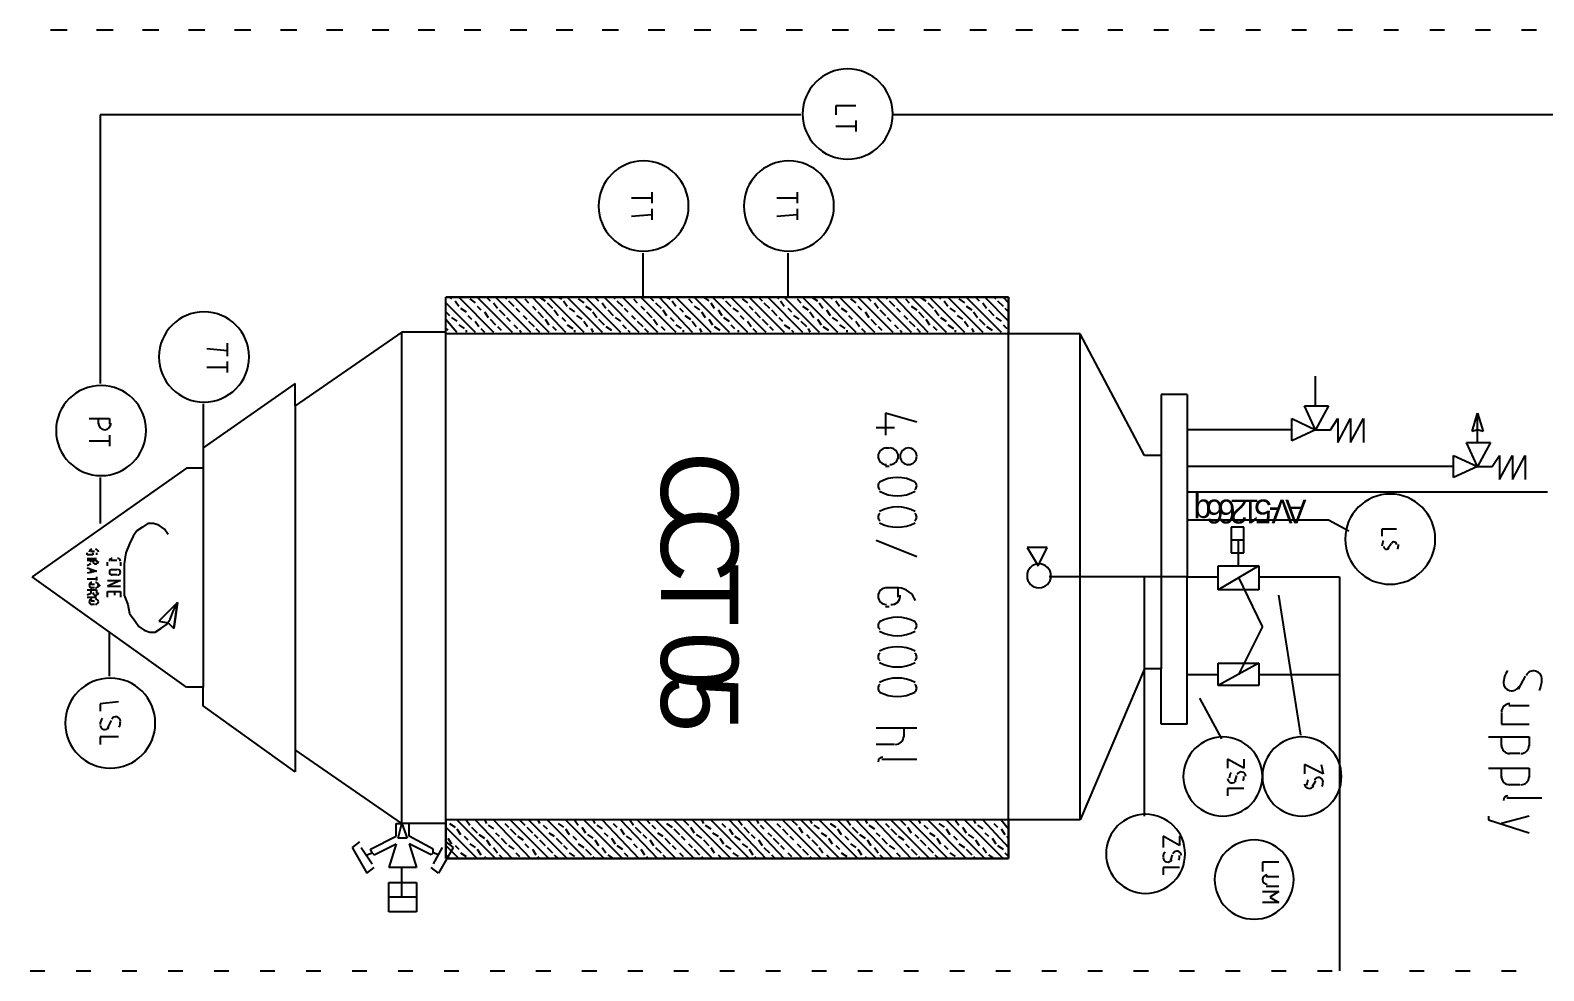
# Model space of a CAD drawing. Header units: millimetres. Extents: x 0 to 33.1, y 1.5 to 45.3.
# Drawn here: x 9.539 to 10.911, y 18.684 to 19.536 of the extents above; entities that cross this region are included whole.
import ezdxf

# ---------------------------------------------------------------- set-up
doc = ezdxf.new("R2010")
doc.units = ezdxf.units.MM
doc.header["$MEASUREMENT"] = 0
doc.layers.get('0').update_dxf_attribs({"linetype": 'CONTINUOUS'})

msp = doc.modelspace()

# ---------------------------------------------------------------- linework, layer by layer
at = {"color": 140, "linetype": 'Continuous'}
for p, q in [((9.57275, 19.5361), (9.55778, 19.5361)), ((9.61442, 19.5361), (9.59944, 19.5361)), ((9.65608, 19.5361), (9.64111, 19.5361)), ((9.69775, 19.5361), (9.68278, 19.5361)), ((9.73942, 19.5361), (9.72444, 19.5361)), ((9.78108, 19.5361), (9.76611, 19.5361)), ((9.82275, 19.5361), (9.80778, 19.5361)), ((9.86442, 19.5361), (9.84944, 19.5361)), ((9.90608, 19.5361), (9.89111, 19.5361)), ((9.94775, 19.5361), (9.93278, 19.5361)), ((9.98942, 19.5361), (9.97444, 19.5361)), ((10.0311, 19.5361), (10.0161, 19.5361)), ((10.0727, 19.5361), (10.0578, 19.5361)), ((10.1144, 19.5361), (10.0994, 19.5361)), ((10.1561, 19.5361), (10.1411, 19.5361)), ((10.1977, 19.5361), (10.1828, 19.5361)), ((10.2394, 19.5361), (10.2244, 19.5361)), ((10.2811, 19.5361), (10.2661, 19.5361)), ((10.3227, 19.5361), (10.3078, 19.5361)), ((10.3644, 19.5361), (10.3494, 19.5361)), ((10.4061, 19.5361), (10.3911, 19.5361)), ((10.4477, 19.5361), (10.4328, 19.5361)), ((10.4894, 19.5361), (10.4744, 19.5361)), ((10.5295, 19.5361), (10.5161, 19.5361)), ((10.5711, 19.5361), (10.5578, 19.5361)), ((10.6128, 19.5361), (10.5994, 19.5361)), ((10.6545, 19.5361), (10.6411, 19.5361)), ((10.6961, 19.5361), (10.6828, 19.5361)), ((10.7378, 19.5361), (10.7244, 19.5361)), ((10.7795, 19.5361), (10.7661, 19.5361)), ((10.8211, 19.5361), (10.8078, 19.5361)), ((10.8628, 19.5361), (10.8494, 19.5361)), ((10.9045, 19.5361), (10.8911, 19.5361)), ((10.2878, 19.4678), (10.2694, 19.4678)), ((10.2694, 19.4678), (10.2694, 19.4594)), ((10.2378, 19.4594), (9.60275, 19.4594)), ((9.60275, 19.4594), (9.60275, 19.2161)), ((10.2878, 19.4544), (10.2878, 19.4444)), ((10.9561, 19.4594), (10.3211, 19.4594)), ((10.2694, 19.4494), (10.2878, 19.4494)), ((10.0844, 19.3844), (10.1028, 19.3844)), ((10.1028, 19.3894), (10.1028, 19.3794)), ((10.2161, 19.3844), (10.2344, 19.3844)), ((10.2344, 19.3894), (10.2344, 19.3794)), ((10.0844, 19.3678), (10.1028, 19.3694)), ((10.1028, 19.3744), (10.1028, 19.3644)), ((10.2161, 19.3678), (10.2344, 19.3694)), ((10.2344, 19.3744), (10.2344, 19.3644)), ((10.0945, 19.3344), (10.0945, 19.2944)), ((10.2261, 19.3344), (10.2261, 19.2944)), ((9.91613, 18.7861), (9.91613, 19.2944)), ((10.4261, 19.2944), (9.91613, 19.2944)), ((9.91613, 19.2611), (9.91613, 19.2944)), ((9.91613, 19.2944), (10.4261, 19.2944)), ((9.91613, 19.2894), (9.94276, 19.2628)), ((9.91943, 19.2944), (9.92111, 19.2928)), ((9.92443, 19.2911), (9.92779, 19.2861)), ((9.92779, 19.2944), (9.95942, 19.2628)), ((9.93778, 19.2928), (9.94276, 19.2894)), ((9.94444, 19.2944), (9.97613, 19.2628)), ((9.94444, 19.2861), (9.94775, 19.2828)), ((9.95281, 19.2944), (9.95611, 19.2911)), ((9.95942, 19.2894), (9.96278, 19.2844)), ((9.9611, 19.2944), (9.99278, 19.2628)), ((9.96946, 19.2944), (9.97114, 19.2928)), ((9.97276, 19.2911), (9.97775, 19.2861)), ((9.97775, 19.2944), (10.0094, 19.2628)), ((9.98779, 19.2928), (9.9911, 19.2894)), ((9.99447, 19.2944), (10.0245, 19.2628)), ((9.99447, 19.2861), (9.99778, 19.2828)), ((10.0011, 19.2944), (10.0061, 19.2911)), ((10.0078, 19.2894), (10.0128, 19.2844)), ((10.0094, 19.2944), (10.0411, 19.2628)), ((10.0178, 19.2944), (10.0211, 19.2928)), ((10.0228, 19.2911), (10.0261, 19.2861)), ((10.0261, 19.2944), (10.0578, 19.2628)), ((10.0361, 19.2928), (10.0411, 19.2894)), ((10.0428, 19.2944), (10.0744, 19.2628)), ((10.0428, 19.2861), (10.0478, 19.2828)), ((10.0511, 19.2944), (10.0545, 19.2911)), ((10.0578, 19.2894), (10.0611, 19.2844)), ((10.0595, 19.2944), (10.0911, 19.2628)), ((10.0678, 19.2944), (10.0694, 19.2928)), ((10.0711, 19.2911), (10.0761, 19.2861)), ((10.0761, 19.2944), (10.1078, 19.2628)), ((10.0861, 19.2928), (10.0895, 19.2894)), ((10.0928, 19.2944), (10.1245, 19.2628)), ((10.0928, 19.2861), (10.0961, 19.2828)), ((10.1011, 19.2944), (10.1044, 19.2911)), ((10.1061, 19.2894), (10.1111, 19.2844)), ((10.1094, 19.2944), (10.1394, 19.2628)), ((10.1161, 19.2944), (10.1195, 19.2928)), ((10.1211, 19.2911), (10.1245, 19.2861)), ((10.1245, 19.2944), (10.1561, 19.2628)), ((10.1361, 19.2928), (10.1394, 19.2894)), ((10.1411, 19.2944), (10.1728, 19.2628)), ((10.1411, 19.2861), (10.1461, 19.2828)), ((10.1495, 19.2944), (10.1545, 19.2911)), ((10.1561, 19.2894), (10.1594, 19.2844)), ((10.1578, 19.2944), (10.1895, 19.2628)), ((10.1661, 19.2944), (10.1678, 19.2928)), ((10.1694, 19.2911), (10.1744, 19.2861)), ((10.1744, 19.2944), (10.2061, 19.2628)), ((10.1845, 19.2928), (10.1895, 19.2894)), ((10.1911, 19.2944), (10.2228, 19.2628)), ((10.1911, 19.2861), (10.1944, 19.2828)), ((10.1994, 19.2944), (10.2028, 19.2911)), ((10.2044, 19.2894), (10.2094, 19.2844)), ((10.2078, 19.2944), (10.2394, 19.2628)), ((10.2161, 19.2944), (10.2178, 19.2928)), ((10.2195, 19.2911), (10.2228, 19.2861)), ((10.2228, 19.2944), (10.2544, 19.2628)), ((10.2344, 19.2928), (10.2378, 19.2894)), ((10.2394, 19.2944), (10.2711, 19.2628)), ((10.2394, 19.2861), (10.2445, 19.2828)), ((10.2478, 19.2944), (10.2528, 19.2911)), ((10.2544, 19.2894), (10.2578, 19.2844)), ((10.2561, 19.2944), (10.2878, 19.2628)), ((10.2644, 19.2944), (10.2661, 19.2928)), ((10.2694, 19.2911), (10.2728, 19.2861)), ((10.2728, 19.2944), (10.3045, 19.2628)), ((10.2828, 19.2928), (10.2878, 19.2894)), ((10.2894, 19.2944), (10.3211, 19.2628)), ((10.2894, 19.2861), (10.2928, 19.2828)), ((10.2978, 19.2944), (10.3011, 19.2911)), ((10.3045, 19.2894), (10.3078, 19.2844)), ((10.3061, 19.2944), (10.3378, 19.2628)), ((10.3145, 19.2944), (10.3161, 19.2928)), ((10.3178, 19.2911), (10.3227, 19.2861)), ((10.3227, 19.2944), (10.3528, 19.2628)), ((10.3328, 19.2928), (10.3361, 19.2894)), ((10.3378, 19.2944), (10.3695, 19.2628)), ((10.3378, 19.2861), (10.3428, 19.2828)), ((10.3461, 19.2944), (10.3511, 19.2911)), ((10.3528, 19.2894), (10.3578, 19.2844)), ((10.3544, 19.2944), (10.3861, 19.2628)), ((10.3628, 19.2944), (10.3644, 19.2928)), ((10.3678, 19.2911), (10.3711, 19.2861)), ((10.3711, 19.2944), (10.4028, 19.2628)), ((10.3811, 19.2928), (10.3861, 19.2894)), ((10.3878, 19.2944), (10.4194, 19.2628)), ((10.3878, 19.2861), (10.3928, 19.2828)), ((10.3961, 19.2944), (10.3995, 19.2911)), ((10.4028, 19.2894), (10.4061, 19.2844)), ((10.4045, 19.2944), (10.4261, 19.2728)), ((10.4128, 19.2944), (10.4144, 19.2928)), ((10.4161, 19.2911), (10.4211, 19.2861)), ((10.4211, 19.2944), (10.4261, 19.2894)), ((10.4261, 19.2611), (10.4261, 19.2944)), ((10.4261, 19.2944), (10.4261, 19.2611)), ((9.91613, 19.2811), (9.91943, 19.2778)), ((9.91613, 19.2744), (9.92611, 19.2628)), ((9.92111, 19.2761), (9.92611, 19.2728)), ((9.92947, 19.2844), (9.93446, 19.2811)), ((9.93608, 19.2778), (9.93946, 19.2744)), ((9.94276, 19.2728), (9.94612, 19.2678)), ((9.95111, 19.2811), (9.95443, 19.2761)), ((9.95611, 19.2744), (9.9611, 19.2694)), ((9.96446, 19.2828), (9.96946, 19.2778)), ((9.97114, 19.2761), (9.97444, 19.2728)), ((9.97944, 19.2844), (9.98281, 19.2811)), ((9.98611, 19.2778), (9.98942, 19.2744)), ((9.9911, 19.2728), (9.9961, 19.2678)), ((9.99946, 19.2811), (10.0044, 19.2761)), ((10.0061, 19.2744), (10.0094, 19.2694)), ((10.0144, 19.2828), (10.0178, 19.2778)), ((10.0211, 19.2761), (10.0245, 19.2728)), ((10.0278, 19.2844), (10.0328, 19.2811)), ((10.0344, 19.2778), (10.0394, 19.2744)), ((10.0411, 19.2728), (10.0444, 19.2678)), ((10.0494, 19.2811), (10.0528, 19.2761)), ((10.0545, 19.2744), (10.0595, 19.2694)), ((10.0628, 19.2828), (10.0678, 19.2778)), ((10.0694, 19.2761), (10.0744, 19.2728)), ((10.0778, 19.2844), (10.0811, 19.2811)), ((10.0844, 19.2778), (10.0878, 19.2744)), ((10.0895, 19.2728), (10.0945, 19.2678)), ((10.0978, 19.2811), (10.1028, 19.2761)), ((10.1044, 19.2744), (10.1078, 19.2694)), ((10.1128, 19.2828), (10.1161, 19.2778)), ((10.1195, 19.2761), (10.1228, 19.2728)), ((10.1278, 19.2844), (10.1311, 19.2811)), ((10.1328, 19.2778), (10.1378, 19.2744)), ((10.1394, 19.2728), (10.1428, 19.2678)), ((10.1478, 19.2811), (10.1511, 19.2761)), ((10.1545, 19.2744), (10.1578, 19.2694)), ((10.1628, 19.2828), (10.1661, 19.2778)), ((10.1678, 19.2761), (10.1728, 19.2728)), ((10.1761, 19.2844), (10.1811, 19.2811)), ((10.1828, 19.2778), (10.1861, 19.2744)), ((10.1895, 19.2728), (10.1928, 19.2678)), ((10.1961, 19.2811), (10.2011, 19.2761)), ((10.2028, 19.2744), (10.2078, 19.2694)), ((10.2111, 19.2828), (10.2161, 19.2778)), ((10.2178, 19.2761), (10.2211, 19.2728)), ((10.2261, 19.2844), (10.2294, 19.2811)), ((10.2311, 19.2778), (10.2361, 19.2744)), ((10.2378, 19.2728), (10.2428, 19.2678)), ((10.2461, 19.2811), (10.2495, 19.2761)), ((10.2528, 19.2744), (10.2561, 19.2694)), ((10.2611, 19.2828), (10.2644, 19.2778)), ((10.2661, 19.2761), (10.2711, 19.2728)), ((10.2745, 19.2844), (10.2795, 19.2811)), ((10.2811, 19.2778), (10.2844, 19.2744)), ((10.2878, 19.2728), (10.2911, 19.2678)), ((10.2961, 19.2811), (10.2994, 19.2761)), ((10.3011, 19.2744), (10.3061, 19.2694)), ((10.3095, 19.2828), (10.3145, 19.2778)), ((10.3161, 19.2761), (10.3194, 19.2728)), ((10.3244, 19.2844), (10.3278, 19.2811)), ((10.3311, 19.2778), (10.3344, 19.2744)), ((10.3361, 19.2728), (10.3411, 19.2678)), ((10.3445, 19.2811), (10.3494, 19.2761)), ((10.3511, 19.2744), (10.3544, 19.2694)), ((10.3594, 19.2828), (10.3628, 19.2778)), ((10.3644, 19.2761), (10.3695, 19.2728)), ((10.3728, 19.2844), (10.3778, 19.2811)), ((10.3794, 19.2778), (10.3844, 19.2744)), ((10.3861, 19.2728), (10.3894, 19.2678)), ((10.3944, 19.2811), (10.3978, 19.2761)), ((10.3995, 19.2744), (10.4045, 19.2694)), ((10.4078, 19.2828), (10.4128, 19.2778)), ((10.4144, 19.2761), (10.4194, 19.2728)), ((10.4228, 19.2844), (10.4261, 19.2811)), ((9.87608, 19.2628), (9.77946, 19.1961)), ((9.87608, 19.2628), (9.77946, 19.1961)), ((9.87608, 18.8178), (9.87608, 19.2628)), ((9.91613, 19.2628), (9.87608, 19.2628)), ((9.91613, 19.2628), (9.87608, 19.2628)), ((9.91613, 19.2661), (9.91775, 19.2644)), ((10.4261, 19.2611), (9.91613, 19.2611)), ((9.92779, 19.2694), (9.93278, 19.2661)), ((9.93446, 19.2644), (9.93446, 19.2628)), ((9.94775, 19.2661), (9.95111, 19.2628)), ((9.96278, 19.2678), (9.9661, 19.2644)), ((9.97775, 19.2694), (9.98112, 19.2661)), ((9.98281, 19.2644), (9.98443, 19.2628)), ((9.99778, 19.2661), (10.0011, 19.2628)), ((10.0128, 19.2678), (10.0161, 19.2644)), ((10.0261, 19.2694), (10.0311, 19.2661)), ((10.0328, 19.2644), (10.0328, 19.2628)), ((10.0478, 19.2661), (10.0494, 19.2628)), ((10.0611, 19.2678), (10.0661, 19.2644)), ((10.0761, 19.2694), (10.0794, 19.2661)), ((10.0811, 19.2644), (10.0828, 19.2628)), ((10.0961, 19.2661), (10.0994, 19.2628)), ((10.1111, 19.2678), (10.1144, 19.2644)), ((10.1245, 19.2694), (10.1294, 19.2661)), ((10.1311, 19.2644), (10.1311, 19.2628)), ((10.1461, 19.2661), (10.1478, 19.2628)), ((10.1594, 19.2678), (10.1644, 19.2644)), ((10.1744, 19.2694), (10.1778, 19.2661)), ((10.1811, 19.2644), (10.1811, 19.2628)), ((10.1944, 19.2661), (10.1977, 19.2628)), ((10.2094, 19.2678), (10.2128, 19.2644)), ((10.2228, 19.2694), (10.2278, 19.2661)), ((10.2294, 19.2644), (10.2311, 19.2628)), ((10.2445, 19.2661), (10.2461, 19.2628)), ((10.2578, 19.2678), (10.2628, 19.2644)), ((10.2728, 19.2694), (10.2778, 19.2661)), ((10.2795, 19.2644), (10.2795, 19.2628)), ((10.2928, 19.2661), (10.2961, 19.2628)), ((10.3078, 19.2678), (10.3111, 19.2644)), ((10.3227, 19.2694), (10.3261, 19.2661)), ((10.3278, 19.2644), (10.3294, 19.2628)), ((10.3428, 19.2661), (10.3461, 19.2628)), ((10.3578, 19.2678), (10.3611, 19.2644)), ((10.3711, 19.2694), (10.3761, 19.2661)), ((10.3778, 19.2644), (10.3778, 19.2628)), ((10.3928, 19.2661), (10.3944, 19.2628)), ((10.4061, 19.2678), (10.4111, 19.2644)), ((10.4211, 19.2694), (10.4244, 19.2661)), ((10.4911, 19.2611), (10.4261, 19.2611)), ((10.4261, 18.8211), (10.4261, 19.2611)), ((10.5494, 19.1511), (10.4911, 19.2611)), ((10.4911, 18.8211), (10.4911, 19.2611)), ((9.69943, 19.2478), (9.71778, 19.2461)), ((9.71778, 19.2528), (9.71778, 19.2411)), ((9.69943, 19.2311), (9.71778, 19.2311)), ((9.71778, 19.2361), (9.71778, 19.2261)), ((10.7044, 19.1961), (10.7044, 19.2228)), ((9.77946, 19.2161), (9.69612, 19.1578)), ((9.77946, 19.1961), (9.77946, 19.2161)), ((10.5878, 19.2061), (10.5645, 19.2061)), ((10.5645, 19.2061), (10.5645, 19.1511)), ((10.5878, 19.2061), (10.5878, 19.0411)), ((9.69612, 19.1978), (9.69612, 19.1578)), ((9.77946, 19.1961), (9.77946, 18.8844)), ((10.7044, 19.1744), (10.6944, 19.1961)), ((10.6944, 19.1961), (10.7161, 19.1961)), ((10.7161, 19.1961), (10.7044, 19.1744)), ((9.59278, 19.1844), (9.61111, 19.1844)), ((9.60113, 19.1794), (9.60113, 19.1844)), ((9.61111, 19.1844), (9.61111, 19.1794)), ((10.3227, 19.1761), (10.3061, 19.1761)), ((10.3428, 19.1811), (10.3145, 19.1894)), ((10.3145, 19.1894), (10.3145, 19.1694)), ((10.6828, 19.1644), (10.6828, 19.1844)), ((10.6828, 19.1844), (10.7044, 19.1744)), ((10.7178, 19.1744), (10.7244, 19.1844)), ((10.7244, 19.1844), (10.7244, 19.1628)), ((10.7244, 19.1628), (10.7361, 19.1844)), ((10.7361, 19.1844), (10.7361, 19.1628)), ((10.7361, 19.1628), (10.7478, 19.1844)), ((10.7478, 19.1844), (10.7478, 19.1628)), ((10.8461, 19.1728), (10.8511, 19.1894)), ((10.8511, 19.1894), (10.8561, 19.1728)), ((10.8511, 19.1894), (10.8561, 19.1728)), ((10.8511, 19.1628), (10.8511, 19.1894)), ((9.59278, 19.1644), (9.61111, 19.1644)), ((9.61111, 19.1694), (9.61111, 19.1594)), ((10.6828, 19.1744), (10.5878, 19.1744)), ((10.7044, 19.1744), (10.6828, 19.1644)), ((10.7044, 19.1744), (10.7178, 19.1744)), ((10.8511, 19.1411), (10.8411, 19.1628)), ((10.8411, 19.1628), (10.8628, 19.1628)), ((10.8511, 19.1744), (10.8461, 19.1728)), ((10.8561, 19.1728), (10.8511, 19.1744)), ((10.8561, 19.1728), (10.8511, 19.1744)), ((10.8628, 19.1628), (10.8511, 19.1411)), ((9.69612, 19.1578), (9.69612, 19.1394)), ((10.3145, 19.1578), (10.3178, 19.1578)), ((10.5645, 19.1511), (10.5494, 19.1511)), ((10.5645, 19.1511), (10.5645, 18.9578)), ((10.8294, 19.1311), (10.8294, 19.1511)), ((10.8294, 19.1511), (10.8511, 19.1411)), ((10.8644, 19.1411), (10.8711, 19.1511)), ((10.8711, 19.1511), (10.8711, 19.1294)), ((10.8711, 19.1294), (10.8828, 19.1511)), ((10.8828, 19.1511), (10.8828, 19.1294)), ((10.8828, 19.1294), (10.8944, 19.1511)), ((10.8944, 19.1511), (10.8944, 19.1294)), ((9.6811, 19.1394), (9.54113, 19.0411)), ((9.69612, 19.1394), (9.6811, 19.1394)), ((9.69612, 19.1394), (9.69612, 18.9411)), ((10.3178, 19.1411), (10.3145, 19.1411)), ((10.8294, 19.1411), (10.5878, 19.1411)), ((10.8511, 19.1411), (10.8294, 19.1311)), ((10.8511, 19.1411), (10.8644, 19.1411)), ((9.60275, 19.1311), (9.60275, 19.0894)), ((10.9144, 19.1178), (10.5878, 19.1178)), ((9.63613, 19.0828), (9.63276, 19.0778)), ((9.64111, 19.0861), (9.63613, 19.0828)), ((9.64611, 19.0894), (9.64111, 19.0861)), ((9.6511, 19.0894), (9.64611, 19.0894)), ((9.65608, 19.0878), (9.6511, 19.0894)), ((9.66114, 19.0844), (9.65608, 19.0878)), ((9.66444, 19.0794), (9.66114, 19.0844)), ((10.5878, 19.0928), (10.7161, 19.0928)), ((10.6394, 19.0861), (10.6278, 19.0861)), ((10.6278, 19.0861), (10.6278, 19.0628)), ((10.6394, 19.0628), (10.6394, 19.0861)), ((10.7161, 19.0928), (10.7344, 19.0828)), ((10.7778, 19.0844), (10.7644, 19.0844)), ((10.7644, 19.0844), (10.7644, 19.0778)), ((9.62944, 19.0711), (9.62608, 19.0628)), ((9.63276, 19.0778), (9.62944, 19.0711)), ((10.3061, 19.0744), (10.3428, 19.0594)), ((10.4428, 19.0678), (10.4528, 19.0511)), ((10.4611, 19.0678), (10.4428, 19.0678)), ((10.4528, 19.0511), (10.4611, 19.0678)), ((10.6394, 19.0744), (10.6278, 19.0744)), ((10.6344, 19.0511), (10.6344, 19.0744)), ((10.7728, 19.0711), (10.7694, 19.0661)), ((9.5911, 19.0611), (9.5911, 19.0628)), ((9.59614, 19.0611), (9.5911, 19.0611)), ((9.5911, 19.0578), (9.59944, 19.0578)), ((9.5911, 19.0561), (9.59944, 19.0561)), ((9.59446, 19.0528), (9.5911, 19.0511)), ((9.59446, 19.0644), (9.59776, 19.0644)), ((9.59446, 19.0544), (9.59446, 19.0561)), ((9.59614, 19.0628), (9.59614, 19.0611)), ((9.59944, 19.0628), (9.59944, 19.0611)), ((9.59944, 19.0561), (9.59944, 19.0544)), ((9.60943, 19.0511), (9.60943, 19.0544)), ((9.61279, 19.0561), (9.61778, 19.0561)), ((9.6211, 19.0544), (9.6211, 19.0511)), ((9.62608, 19.0628), (9.62446, 19.0528)), ((9.62446, 19.0528), (9.62446, 19.0444)), ((10.6278, 19.0628), (10.6394, 19.0628)), ((9.6811, 18.9411), (9.54113, 19.0411)), ((9.5911, 19.0494), (9.59944, 19.0461)), ((9.59944, 19.0461), (9.5911, 19.0444)), ((9.5911, 19.0394), (9.59944, 19.0394)), ((9.59446, 19.0444), (9.59446, 19.0478)), ((9.59944, 19.0411), (9.59944, 19.0378)), ((9.61279, 19.0478), (9.61778, 19.0478)), ((9.61778, 19.0428), (9.61279, 19.0428)), ((9.62446, 19.0444), (9.62446, 19.0344)), ((10.5878, 19.0411), (10.4628, 19.0411)), ((10.5494, 18.8244), (10.5494, 19.0411)), ((10.5878, 19.0411), (10.6161, 19.0411)), ((10.5878, 18.9078), (10.5878, 19.0411)), ((10.6161, 19.0294), (10.6161, 19.0511)), ((10.6161, 19.0511), (10.6528, 19.0511)), ((10.6528, 19.0511), (10.6161, 19.0294)), ((10.6561, 18.9961), (10.6344, 19.0411)), ((10.6528, 19.0511), (10.6528, 19.0294)), ((10.6528, 19.0411), (10.7261, 19.0411)), ((10.7261, 19.0411), (10.7261, 18.7944)), ((9.5911, 19.0294), (9.59944, 19.0294)), ((9.59446, 19.0261), (9.5911, 19.0244)), ((9.59446, 19.0344), (9.59776, 19.0344)), ((9.59776, 19.0311), (9.59446, 19.0311)), ((9.59446, 19.0294), (9.59446, 19.0261)), ((9.59944, 19.0294), (9.59944, 19.0261)), ((9.60113, 19.0344), (9.60275, 19.0328)), ((9.60943, 19.0378), (9.6211, 19.0378)), ((9.6211, 19.0378), (9.60943, 19.0328)), ((9.60943, 19.0328), (9.6211, 19.0328)), ((9.60943, 19.0228), (9.60943, 19.0278)), ((9.60943, 19.0278), (9.6211, 19.0278)), ((9.6161, 19.0244), (9.6161, 19.0278)), ((9.6211, 19.0278), (9.6211, 19.0228)), ((9.62446, 19.0344), (9.62446, 19.0244)), ((10.3261, 19.0311), (10.3145, 19.0311)), ((10.3261, 19.0228), (10.3261, 19.0311)), ((10.6528, 19.0294), (10.6161, 19.0294)), ((9.5911, 19.0228), (9.59944, 19.0228)), ((9.59446, 19.0194), (9.59776, 19.0194)), ((9.59776, 19.0161), (9.59446, 19.0161)), ((9.62446, 19.0244), (9.62776, 19.0161)), ((9.62776, 19.0161), (9.62944, 19.0078)), ((9.67279, 19.0178), (9.65608, 19.0011)), ((9.67279, 19.0178), (9.65608, 19.0011)), ((9.67279, 19.0178), (9.66943, 18.9944)), ((9.66943, 18.9944), (9.67279, 19.0178)), ((9.66943, 19.0111), (9.67279, 19.0178)), ((10.3145, 19.0144), (10.3178, 19.0144)), ((10.6911, 18.8978), (10.6711, 19.0244)), ((9.62944, 19.0078), (9.63444, 19.0011)), ((9.63444, 19.0011), (9.63781, 18.9961)), ((9.65608, 19.0011), (9.66444, 18.9994)), ((9.65608, 19.0011), (9.66444, 18.9994)), ((9.65776, 18.9944), (9.66276, 18.9978)), ((9.66276, 18.9978), (9.66613, 19.0028)), ((9.66943, 18.9944), (9.66444, 18.9994)), ((9.66444, 18.9994), (9.66943, 18.9944)), ((9.66613, 19.0028), (9.66943, 19.0111)), ((9.61111, 18.9511), (9.61111, 18.9911)), ((9.63781, 18.9961), (9.64279, 18.9928)), ((9.64279, 18.9928), (9.64779, 18.9911)), ((9.64779, 18.9911), (9.65278, 18.9911)), ((9.65278, 18.9911), (9.65776, 18.9944)), ((10.6561, 18.9961), (10.6344, 18.9528)), ((10.5494, 18.9578), (10.4911, 18.8211)), ((10.5645, 18.9578), (10.5494, 18.9578)), ((10.5645, 18.9078), (10.5645, 18.9578)), ((10.6161, 18.9428), (10.6161, 18.9628)), ((10.6161, 18.9628), (10.6528, 18.9628)), ((10.6528, 18.9628), (10.6161, 18.9428)), ((10.6528, 18.9628), (10.6528, 18.9428)), ((10.5878, 18.9528), (10.6161, 18.9528)), ((10.6528, 18.9428), (10.6161, 18.9428)), ((10.6528, 18.9528), (10.7261, 18.9528)), ((10.7261, 18.9561), (10.7261, 18.6844)), ((10.8944, 18.9511), (10.8878, 18.9394)), ((9.69612, 18.9411), (9.6811, 18.9411)), ((9.69612, 18.9244), (9.69612, 18.9411)), ((10.6195, 18.8944), (10.5994, 18.9311)), ((9.61947, 18.9278), (9.60275, 18.9261)), ((9.60275, 18.9261), (9.60275, 18.9194)), ((9.77946, 18.8644), (9.69612, 18.9244)), ((10.8728, 18.9178), (10.8728, 18.9078)), ((10.8978, 18.9244), (10.8794, 18.9244)), ((9.61279, 18.9111), (9.60943, 18.9044)), ((10.3061, 18.9044), (10.3428, 18.9044)), ((10.3311, 18.9044), (10.3311, 18.8961)), ((10.5878, 18.9078), (10.5645, 18.9078)), ((10.8728, 18.9078), (10.8978, 18.9078)), ((9.61947, 18.8961), (9.60275, 18.8961)), ((9.60275, 18.8961), (9.60275, 18.8894)), ((10.3227, 18.8894), (10.3061, 18.8894)), ((10.8611, 18.8961), (10.8978, 18.8961)), ((10.8728, 18.8878), (10.8728, 18.8961)), ((10.8978, 18.8961), (10.8978, 18.8878)), ((9.77946, 18.8844), (9.77946, 18.8644)), ((9.87608, 18.8178), (9.77946, 18.8844)), ((9.87608, 18.8178), (9.77946, 18.8844)), ((10.3111, 18.8761), (10.3428, 18.8761)), ((10.6394, 18.8678), (10.6245, 18.8761)), ((10.6245, 18.8761), (10.6245, 18.8678)), ((10.6394, 18.8761), (10.6394, 18.8678)), ((10.8894, 18.8811), (10.8794, 18.8811)), ((10.6328, 18.8611), (10.6311, 18.8561)), ((10.7111, 18.8628), (10.6944, 18.8711)), ((10.6944, 18.8711), (10.6944, 18.8628)), ((10.7094, 18.8711), (10.7111, 18.8628)), ((10.8611, 18.8678), (10.8978, 18.8678)), ((10.8728, 18.8594), (10.8728, 18.8678)), ((10.8978, 18.8678), (10.8978, 18.8594)), ((10.6394, 18.8494), (10.6245, 18.8494)), ((10.6245, 18.8494), (10.6245, 18.8428)), ((10.7044, 18.8561), (10.7011, 18.8511)), ((10.8894, 18.8528), (10.8794, 18.8528)), ((10.8778, 18.8411), (10.9094, 18.8411)), ((9.91613, 18.8211), (9.91613, 18.7861)), ((10.4261, 18.8211), (9.91613, 18.8211)), ((9.92611, 18.8211), (9.9611, 18.7861)), ((9.93446, 18.8211), (9.93778, 18.8161)), ((9.94276, 18.8211), (9.97613, 18.7861)), ((9.95111, 18.8211), (9.95281, 18.8178)), ((9.95942, 18.8211), (9.99278, 18.7861)), ((9.97444, 18.8211), (10.0094, 18.7861)), ((9.98281, 18.8211), (9.98779, 18.8161)), ((9.9911, 18.8211), (10.0261, 18.7861)), ((9.99946, 18.8211), (10.0011, 18.8178)), ((10.0078, 18.8211), (10.0428, 18.7861)), ((10.0245, 18.8211), (10.0595, 18.7861)), ((10.0328, 18.8211), (10.0361, 18.8161)), ((10.0411, 18.8211), (10.0761, 18.7861)), ((10.0494, 18.8211), (10.0511, 18.8178)), ((10.0578, 18.8211), (10.0911, 18.7861)), ((10.0744, 18.8211), (10.1078, 18.7861)), ((10.0828, 18.8211), (10.0861, 18.8161)), ((10.0895, 18.8211), (10.1245, 18.7861)), ((10.0978, 18.8211), (10.1011, 18.8178)), ((10.1061, 18.8211), (10.1411, 18.7861)), ((10.1228, 18.8211), (10.1578, 18.7861)), ((10.1311, 18.8211), (10.1361, 18.8161)), ((10.1394, 18.8211), (10.1744, 18.7861)), ((10.1478, 18.8211), (10.1495, 18.8178)), ((10.1561, 18.8211), (10.1911, 18.7861)), ((10.1728, 18.8211), (10.2061, 18.7861)), ((10.1811, 18.8211), (10.1845, 18.8161)), ((10.1895, 18.8211), (10.2228, 18.7861)), ((10.1977, 18.8211), (10.1994, 18.8178)), ((10.2044, 18.8211), (10.2394, 18.7861)), ((10.2211, 18.8211), (10.2561, 18.7861)), ((10.2294, 18.8211), (10.2344, 18.8161)), ((10.2378, 18.8211), (10.2728, 18.7861)), ((10.2461, 18.8211), (10.2478, 18.8178)), ((10.2544, 18.8211), (10.2894, 18.7861)), ((10.2711, 18.8211), (10.3061, 18.7861)), ((10.2795, 18.8211), (10.2828, 18.8161)), ((10.2878, 18.8211), (10.3211, 18.7861)), ((10.2961, 18.8211), (10.2978, 18.8178)), ((10.3045, 18.8211), (10.3378, 18.7861)), ((10.3194, 18.8211), (10.3544, 18.7861)), ((10.3278, 18.8211), (10.3328, 18.8161)), ((10.3361, 18.8211), (10.3711, 18.7861)), ((10.3445, 18.8211), (10.3461, 18.8178)), ((10.3528, 18.8211), (10.3878, 18.7861)), ((10.3695, 18.8211), (10.4045, 18.7861)), ((10.3778, 18.8211), (10.3811, 18.8161)), ((10.3861, 18.8211), (10.4211, 18.7861)), ((10.3944, 18.8211), (10.3961, 18.8178)), ((10.4028, 18.8211), (10.4261, 18.7961)), ((10.4194, 18.8211), (10.4261, 18.8128)), ((10.4911, 18.8211), (10.4261, 18.8211)), ((10.4261, 18.8211), (10.4261, 18.7861)), ((10.4261, 18.7861), (10.4261, 18.8211)), ((10.8611, 18.8244), (10.8611, 18.8211)), ((10.8611, 18.8211), (10.8978, 18.8094)), ((10.8978, 18.8244), (10.8728, 18.8178)), ((9.84776, 18.7944), (9.8711, 18.8061)), ((9.8711, 18.8061), (9.8711, 18.8178)), ((9.8711, 18.8178), (9.87608, 18.8178)), ((9.87278, 18.8044), (9.87608, 18.8178)), ((9.91613, 18.8178), (9.87608, 18.8178)), ((9.91613, 18.8178), (9.87608, 18.8178)), ((9.91613, 18.8178), (9.87608, 18.8178)), ((9.91613, 18.8178), (9.87608, 18.8178)), ((9.87608, 18.8178), (9.88112, 18.8044)), ((9.88276, 18.8178), (9.87608, 18.8178)), ((9.88276, 18.8061), (9.88276, 18.8178)), ((9.90446, 18.7944), (9.88276, 18.8061)), ((9.91613, 18.8144), (9.94444, 18.7861)), ((9.91943, 18.8178), (9.92443, 18.8144)), ((9.92611, 18.8128), (9.92947, 18.8078)), ((9.93278, 18.8061), (9.93608, 18.8028)), ((9.93946, 18.8144), (9.94444, 18.8094)), ((9.94612, 18.8078), (9.95111, 18.8044)), ((9.95443, 18.8161), (9.95942, 18.8128)), ((9.9611, 18.8094), (9.96446, 18.8061)), ((9.96946, 18.8178), (9.97276, 18.8144)), ((9.97444, 18.8128), (9.97944, 18.8078)), ((9.98112, 18.8061), (9.98611, 18.8028)), ((9.98942, 18.8144), (9.99447, 18.8094)), ((9.9961, 18.8078), (9.99946, 18.8044)), ((10.0044, 18.8161), (10.0078, 18.8128)), ((10.0094, 18.8094), (10.0144, 18.8061)), ((10.0178, 18.8178), (10.0228, 18.8144)), ((10.0245, 18.8128), (10.0278, 18.8078)), ((10.0311, 18.8061), (10.0344, 18.8028)), ((10.0394, 18.8144), (10.0428, 18.8094)), ((10.0444, 18.8078), (10.0494, 18.8044)), ((10.0528, 18.8161), (10.0578, 18.8128)), ((10.0595, 18.8094), (10.0628, 18.8061)), ((10.0678, 18.8178), (10.0711, 18.8144)), ((10.0744, 18.8128), (10.0778, 18.8078)), ((10.0794, 18.8061), (10.0844, 18.8028)), ((10.0878, 18.8144), (10.0928, 18.8094)), ((10.0945, 18.8078), (10.0978, 18.8044)), ((10.1028, 18.8161), (10.1061, 18.8128)), ((10.1078, 18.8094), (10.1128, 18.8061)), ((10.1161, 18.8178), (10.1211, 18.8144)), ((10.1228, 18.8128), (10.1278, 18.8078)), ((10.1294, 18.8061), (10.1328, 18.8028)), ((10.1378, 18.8144), (10.1411, 18.8094)), ((10.1428, 18.8078), (10.1478, 18.8044)), ((10.1511, 18.8161), (10.1561, 18.8128)), ((10.1578, 18.8094), (10.1628, 18.8061)), ((10.1661, 18.8178), (10.1694, 18.8144)), ((10.1728, 18.8128), (10.1761, 18.8078)), ((10.1778, 18.8061), (10.1828, 18.8028)), ((10.1861, 18.8144), (10.1911, 18.8094)), ((10.1928, 18.8078), (10.1961, 18.8044)), ((10.2011, 18.8161), (10.2044, 18.8128)), ((10.2078, 18.8094), (10.2111, 18.8061)), ((10.2161, 18.8178), (10.2195, 18.8144)), ((10.2211, 18.8128), (10.2261, 18.8078)), ((10.2278, 18.8061), (10.2311, 18.8028)), ((10.2361, 18.8144), (10.2394, 18.8094)), ((10.2428, 18.8078), (10.2461, 18.8044)), ((10.2495, 18.8161), (10.2544, 18.8128)), ((10.2561, 18.8094), (10.2611, 18.8061)), ((10.2644, 18.8178), (10.2694, 18.8144)), ((10.2711, 18.8128), (10.2745, 18.8078)), ((10.2778, 18.8061), (10.2811, 18.8028)), ((10.2844, 18.8144), (10.2894, 18.8094)), ((10.2911, 18.8078), (10.2961, 18.8044)), ((10.2994, 18.8161), (10.3045, 18.8128)), ((10.3061, 18.8094), (10.3095, 18.8061)), ((10.3145, 18.8178), (10.3178, 18.8144)), ((10.3194, 18.8128), (10.3244, 18.8078)), ((10.3261, 18.8061), (10.3311, 18.8028)), ((10.3344, 18.8144), (10.3378, 18.8094)), ((10.3411, 18.8078), (10.3445, 18.8044)), ((10.3494, 18.8161), (10.3528, 18.8128)), ((10.3544, 18.8094), (10.3594, 18.8061)), ((10.3628, 18.8178), (10.3678, 18.8144)), ((10.3695, 18.8128), (10.3728, 18.8078)), ((10.3761, 18.8061), (10.3794, 18.8028)), ((10.3844, 18.8144), (10.3878, 18.8094)), ((10.3894, 18.8078), (10.3944, 18.8044)), ((10.3978, 18.8161), (10.4028, 18.8128)), ((10.4045, 18.8094), (10.4078, 18.8061)), ((10.4128, 18.8178), (10.4161, 18.8144)), ((10.4194, 18.8128), (10.4228, 18.8078)), ((10.4244, 18.8061), (10.4261, 18.8044)), ((10.5811, 18.7978), (10.5661, 18.8061)), ((10.5661, 18.8061), (10.5661, 18.7961)), ((10.5811, 18.8061), (10.5811, 18.7978)), ((9.83778, 18.8011), (9.83111, 18.7961)), ((9.83111, 18.7961), (9.84446, 18.7728)), ((9.83946, 18.7961), (9.84944, 18.7811)), ((9.83946, 18.7961), (9.84944, 18.7811)), ((9.84944, 18.7911), (9.84776, 18.7944)), ((9.85113, 18.7894), (9.8711, 18.7994)), ((9.8711, 18.7994), (9.86442, 18.7778)), ((9.88112, 18.8044), (9.87278, 18.8044)), ((9.88276, 18.7994), (9.88943, 18.7778)), ((9.90278, 18.7894), (9.88276, 18.7994)), ((9.91276, 18.7961), (9.90446, 18.7811)), ((9.90446, 18.7911), (9.90446, 18.7944)), ((9.92279, 18.7961), (9.90944, 18.7728)), ((9.91613, 18.8011), (9.92279, 18.7961)), ((9.91613, 18.7978), (9.92779, 18.7861)), ((9.91775, 18.8044), (9.92111, 18.7994)), ((9.92443, 18.7978), (9.92779, 18.7944)), ((9.93778, 18.7994), (9.94276, 18.7961)), ((9.94444, 18.7944), (9.94775, 18.7894)), ((9.95281, 18.8028), (9.95611, 18.7978)), ((9.95942, 18.7961), (9.96278, 18.7911)), ((9.9661, 18.8044), (9.97114, 18.7994)), ((9.97276, 18.7978), (9.97775, 18.7944)), ((9.98779, 18.7994), (9.9911, 18.7961)), ((9.99447, 18.7944), (9.99778, 18.7894)), ((10.0011, 18.8028), (10.0061, 18.7978)), ((10.0078, 18.7961), (10.0128, 18.7911)), ((10.0161, 18.8044), (10.0211, 18.7994)), ((10.0228, 18.7978), (10.0261, 18.7944)), ((10.0361, 18.7994), (10.0411, 18.7961)), ((10.0428, 18.7944), (10.0478, 18.7894)), ((10.0511, 18.8028), (10.0545, 18.7978)), ((10.0578, 18.7961), (10.0611, 18.7911)), ((10.0661, 18.8044), (10.0694, 18.7994)), ((10.0711, 18.7978), (10.0761, 18.7944)), ((10.0861, 18.7994), (10.0895, 18.7961)), ((10.0928, 18.7944), (10.0961, 18.7894)), ((10.1011, 18.8028), (10.1044, 18.7978)), ((10.1061, 18.7961), (10.1111, 18.7911)), ((10.1144, 18.8044), (10.1195, 18.7994)), ((10.1211, 18.7978), (10.1245, 18.7944)), ((10.1361, 18.7994), (10.1394, 18.7961)), ((10.1411, 18.7944), (10.1461, 18.7894)), ((10.1495, 18.8028), (10.1545, 18.7978)), ((10.1561, 18.7961), (10.1594, 18.7911)), ((10.1644, 18.8044), (10.1678, 18.7994)), ((10.1694, 18.7978), (10.1744, 18.7944)), ((10.1845, 18.7994), (10.1895, 18.7961)), ((10.1911, 18.7944), (10.1944, 18.7894)), ((10.1994, 18.8028), (10.2028, 18.7978)), ((10.2044, 18.7961), (10.2094, 18.7911)), ((10.2128, 18.8044), (10.2178, 18.7994)), ((10.2195, 18.7978), (10.2228, 18.7944)), ((10.2344, 18.7994), (10.2378, 18.7961)), ((10.2394, 18.7944), (10.2445, 18.7894)), ((10.2478, 18.8028), (10.2528, 18.7978)), ((10.2544, 18.7961), (10.2578, 18.7911)), ((10.2628, 18.8044), (10.2661, 18.7994)), ((10.2694, 18.7978), (10.2728, 18.7944)), ((10.2828, 18.7994), (10.2878, 18.7961)), ((10.2894, 18.7944), (10.2928, 18.7894)), ((10.2978, 18.8028), (10.3011, 18.7978)), ((10.3045, 18.7961), (10.3078, 18.7911)), ((10.3111, 18.8044), (10.3161, 18.7994)), ((10.3178, 18.7978), (10.3227, 18.7944)), ((10.3328, 18.7994), (10.3361, 18.7961)), ((10.3378, 18.7944), (10.3428, 18.7894)), ((10.3461, 18.8028), (10.3511, 18.7978)), ((10.3528, 18.7961), (10.3578, 18.7911)), ((10.3611, 18.8044), (10.3644, 18.7994)), ((10.3678, 18.7978), (10.3711, 18.7944)), ((10.3811, 18.7994), (10.3861, 18.7961)), ((10.3878, 18.7944), (10.3928, 18.7894)), ((10.3961, 18.8028), (10.3995, 18.7978)), ((10.4028, 18.7961), (10.4061, 18.7911)), ((10.4111, 18.8044), (10.4144, 18.7994)), ((10.4161, 18.7978), (10.4211, 18.7944)), ((9.84446, 18.7894), (9.84944, 18.7911)), ((9.84944, 18.7911), (9.84944, 18.7911)), ((9.84944, 18.7911), (9.85113, 18.7894)), ((9.90446, 18.7911), (9.90278, 18.7894)), ((9.90446, 18.7911), (9.90446, 18.7911)), ((9.90944, 18.7894), (9.90446, 18.7911)), ((9.91613, 18.7894), (9.91943, 18.7861)), ((10.4261, 18.7861), (9.91613, 18.7861)), ((9.91613, 18.7861), (10.4261, 18.7861)), ((9.92947, 18.7911), (9.93446, 18.7878)), ((9.95111, 18.7878), (9.95281, 18.7861)), ((9.96446, 18.7894), (9.96778, 18.7861)), ((9.97944, 18.7911), (9.98281, 18.7878)), ((9.99946, 18.7878), (10.0011, 18.7861)), ((10.0144, 18.7894), (10.0178, 18.7861)), ((10.0278, 18.7911), (10.0328, 18.7878)), ((10.0494, 18.7878), (10.0511, 18.7861)), ((10.0628, 18.7894), (10.0678, 18.7861)), ((10.0778, 18.7911), (10.0811, 18.7878)), ((10.0978, 18.7878), (10.0994, 18.7861)), ((10.1128, 18.7894), (10.1161, 18.7861)), ((10.1278, 18.7911), (10.1311, 18.7878)), ((10.1478, 18.7878), (10.1495, 18.7861)), ((10.1628, 18.7894), (10.1661, 18.7861)), ((10.1761, 18.7911), (10.1811, 18.7878)), ((10.1961, 18.7878), (10.1977, 18.7861)), ((10.2111, 18.7894), (10.2145, 18.7861)), ((10.2261, 18.7911), (10.2294, 18.7878)), ((10.2461, 18.7878), (10.2478, 18.7861)), ((10.2611, 18.7894), (10.2644, 18.7861)), ((10.2745, 18.7911), (10.2795, 18.7878)), ((10.2961, 18.7878), (10.2978, 18.7861)), ((10.3095, 18.7894), (10.3128, 18.7861)), ((10.3244, 18.7911), (10.3278, 18.7878)), ((10.3445, 18.7878), (10.3461, 18.7861)), ((10.3594, 18.7894), (10.3628, 18.7861)), ((10.3728, 18.7911), (10.3778, 18.7878)), ((10.3944, 18.7878), (10.3961, 18.7861)), ((10.4078, 18.7894), (10.4128, 18.7861)), ((10.4228, 18.7911), (10.4261, 18.7878)), ((10.5744, 18.7894), (10.5727, 18.7844)), ((10.6711, 18.7828), (10.6561, 18.7828)), ((10.6561, 18.7828), (10.6561, 18.7744)), ((9.84446, 18.7728), (9.85113, 18.7778)), ((9.88943, 18.7778), (9.86442, 18.7778)), ((9.86442, 18.7378), (9.86442, 18.7644)), ((9.86442, 18.7644), (9.88943, 18.7644)), ((9.87608, 18.7511), (9.87608, 18.7778)), ((9.88943, 18.7644), (9.88943, 18.7378)), ((9.90944, 18.7728), (9.90278, 18.7778)), ((10.5811, 18.7778), (10.5661, 18.7778)), ((10.5661, 18.7778), (10.5661, 18.7711)), ((10.6711, 18.7694), (10.6594, 18.7694)), ((9.88943, 18.7511), (9.86442, 18.7511)), ((10.6561, 18.7561), (10.6711, 18.7561)), ((10.6594, 18.7611), (10.6711, 18.7611)), ((10.6711, 18.7561), (10.6628, 18.7511)), ((10.6628, 18.7511), (10.6711, 18.7461)), ((9.88943, 18.7378), (9.86442, 18.7378)), ((10.6711, 18.7461), (10.6561, 18.7461)), ((9.53944, 18.6844), (9.55279, 18.6844)), ((9.58111, 18.6844), (9.59446, 18.6844)), ((9.62278, 18.6844), (9.63613, 18.6844)), ((9.66444, 18.6844), (9.67779, 18.6844)), ((9.70611, 18.6844), (9.71946, 18.6844)), ((9.74778, 18.6844), (9.76113, 18.6844)), ((9.78944, 18.6844), (9.80279, 18.6844)), ((9.83111, 18.6844), (9.84446, 18.6844)), ((9.87278, 18.6844), (9.88613, 18.6844)), ((9.91444, 18.6844), (9.92779, 18.6844)), ((9.95611, 18.6844), (9.96946, 18.6844)), ((9.99778, 18.6844), (10.0111, 18.6844)), ((10.0394, 18.6844), (10.0528, 18.6844)), ((10.0811, 18.6844), (10.0945, 18.6844)), ((10.1228, 18.6844), (10.1361, 18.6844)), ((10.1644, 18.6844), (10.1778, 18.6844)), ((10.2061, 18.6844), (10.2195, 18.6844)), ((10.2478, 18.6844), (10.2611, 18.6844)), ((10.2894, 18.6844), (10.3028, 18.6844)), ((10.3311, 18.6844), (10.3445, 18.6844)), ((10.3728, 18.6844), (10.3861, 18.6844)), ((10.4144, 18.6844), (10.4278, 18.6844)), ((10.4561, 18.6844), (10.4695, 18.6844)), ((10.4978, 18.6844), (10.5111, 18.6844)), ((10.5394, 18.6844), (10.5528, 18.6844)), ((10.5811, 18.6844), (10.5945, 18.6844)), ((10.6228, 18.6844), (10.6361, 18.6844)), ((10.6644, 18.6844), (10.6778, 18.6844)), ((10.7061, 18.6844), (10.7195, 18.6844)), ((10.7478, 18.6844), (10.7611, 18.6844)), ((10.7894, 18.6844), (10.8028, 18.6844)), ((10.8311, 18.6844), (10.8445, 18.6844)), ((10.8728, 18.6844), (10.8861, 18.6844))]:
    msp.add_line(p, q, dxfattribs=at)
for points in [[(10.2803, 19.5011), (10.2577, 19.5011), (10.2394, 19.4828), (10.2394, 19.4603)], [(10.3211, 19.4603), (10.3211, 19.4828), (10.3028, 19.5011), (10.2803, 19.5011)], [(10.2394, 19.4603), (10.2394, 19.4378), (10.2577, 19.4194), (10.2803, 19.4194)], [(10.2803, 19.4194), (10.3028, 19.4194), (10.3211, 19.4378), (10.3211, 19.4603)], [(10.0953, 19.4178), (10.0727, 19.4178), (10.0545, 19.3994), (10.0545, 19.3769)], [(10.1361, 19.3769), (10.1361, 19.3994), (10.1178, 19.4178), (10.0953, 19.4178)], [(10.2269, 19.4178), (10.2044, 19.4178), (10.1861, 19.3994), (10.1861, 19.3769)], [(10.2678, 19.3769), (10.2678, 19.3994), (10.2495, 19.4178), (10.2269, 19.4178)], [(10.0545, 19.3769), (10.0545, 19.3544), (10.0727, 19.3361), (10.0953, 19.3361)], [(10.0953, 19.3361), (10.1178, 19.3361), (10.1361, 19.3544), (10.1361, 19.3769)], [(10.1861, 19.3769), (10.1861, 19.3544), (10.2044, 19.3361), (10.2269, 19.3361)], [(10.2269, 19.3361), (10.2495, 19.3361), (10.2678, 19.3544), (10.2678, 19.3769)], [(9.69694, 19.2811), (9.67437, 19.2811), (9.65608, 19.2628), (9.65608, 19.2403)], [(9.73779, 19.2403), (9.73779, 19.2628), (9.71951, 19.2811), (9.69694, 19.2811)], [(9.65608, 19.2403), (9.65608, 19.2178), (9.67437, 19.1994), (9.69694, 19.1994)], [(9.69694, 19.1994), (9.71951, 19.1994), (9.73779, 19.2178), (9.73779, 19.2403)], [(9.60363, 19.2144), (9.58106, 19.2144), (9.56278, 19.1963), (9.56278, 19.1736)], [(9.64442, 19.1736), (9.64442, 19.1963), (9.62614, 19.2144), (9.60363, 19.2144)], [(9.60113, 19.1803), (9.60107, 19.1771), (9.60368, 19.1744), (9.60688, 19.1744)], [(9.60688, 19.1744), (9.61014, 19.1744), (9.61274, 19.1771), (9.61279, 19.1803)], [(9.56278, 19.1736), (9.56278, 19.1511), (9.58106, 19.1328), (9.60363, 19.1328)], [(9.60363, 19.1328), (9.62614, 19.1328), (9.64442, 19.1511), (9.64442, 19.1736)], [(10.3153, 19.1578), (10.3111, 19.1578), (10.3078, 19.1544), (10.3078, 19.1503)], [(10.3078, 19.1503), (10.3078, 19.1461), (10.3111, 19.1428), (10.3153, 19.1428)], [(10.3261, 19.1503), (10.3261, 19.1544), (10.3227, 19.1578), (10.3186, 19.1578)], [(10.3186, 19.1428), (10.3227, 19.1428), (10.3261, 19.1461), (10.3261, 19.1503)], [(10.3353, 19.1578), (10.3311, 19.1578), (10.3278, 19.1544), (10.3278, 19.1503)], [(10.3278, 19.1503), (10.3278, 19.1461), (10.3311, 19.1428), (10.3353, 19.1428)], [(10.3428, 19.1503), (10.3428, 19.1544), (10.3394, 19.1578), (10.3353, 19.1578)], [(10.3353, 19.1428), (10.3394, 19.1428), (10.3428, 19.1461), (10.3428, 19.1503)], [(10.3095, 19.1269), (10.3084, 19.1262), (10.3078, 19.125), (10.3078, 19.1236)], [(10.3078, 19.1236), (10.3078, 19.1222), (10.3084, 19.121), (10.3095, 19.1203)], [(10.3415, 19.1269), (10.3314, 19.1325), (10.3192, 19.1325), (10.3091, 19.1269)], [(10.3428, 19.1236), (10.3428, 19.125), (10.3422, 19.1262), (10.3411, 19.1269)], [(10.3411, 19.1203), (10.3422, 19.121), (10.3428, 19.1222), (10.3428, 19.1236)], [(10.3091, 19.1186), (10.3192, 19.1131), (10.3314, 19.1131), (10.3415, 19.1186)], [(10.7719, 19.1161), (10.7494, 19.1161), (10.7311, 19.0978), (10.7311, 19.0753)], [(10.8128, 19.0753), (10.8128, 19.0978), (10.7945, 19.1161), (10.7719, 19.1161)], [(10.3095, 19.0986), (10.3084, 19.0978), (10.3078, 19.0965), (10.3078, 19.0953)], [(10.3078, 19.0953), (10.3078, 19.094), (10.3084, 19.0928), (10.3095, 19.0919)], [(10.3415, 19.1004), (10.3314, 19.1058), (10.3192, 19.1058), (10.3091, 19.1004)], [(10.3428, 19.0953), (10.3428, 19.0965), (10.3422, 19.0978), (10.3411, 19.0986)], [(10.3411, 19.0919), (10.3422, 19.0928), (10.3428, 19.094), (10.3428, 19.0953)], [(10.3091, 19.0901), (10.3192, 19.0847), (10.3314, 19.0847), (10.3415, 19.0901)], [(9.59526, 19.0661), (9.59392, 19.0661), (9.59278, 19.065), (9.59278, 19.0636)], [(9.60113, 19.0636), (9.60113, 19.065), (9.59999, 19.0661), (9.59864, 19.0661)], [(10.7311, 19.0753), (10.7311, 19.0528), (10.7494, 19.0344), (10.7719, 19.0344)], [(10.766, 19.0738), (10.7651, 19.0724), (10.7645, 19.0707), (10.7644, 19.0689)], [(10.7661, 19.0686), (10.7661, 19.0675), (10.7669, 19.0665), (10.7681, 19.0663)], [(10.7681, 19.0663), (10.7692, 19.066), (10.7703, 19.0665), (10.7708, 19.0675)], [(10.7719, 19.0344), (10.7945, 19.0344), (10.8128, 19.0528), (10.8128, 19.0753)], [(10.7758, 19.0726), (10.7747, 19.0729), (10.7735, 19.0724), (10.7731, 19.0714)], [(10.7778, 19.0703), (10.7778, 19.0714), (10.777, 19.0724), (10.7758, 19.0726)], [(10.7787, 19.0663), (10.7792, 19.0675), (10.7795, 19.0689), (10.7795, 19.0703)], [(9.59614, 19.0553), (9.59614, 19.0539), (9.59722, 19.0528), (9.59864, 19.0528)], [(9.59864, 19.0528), (9.59999, 19.0528), (9.60113, 19.0539), (9.60113, 19.0553)], [(9.61361, 19.0578), (9.61225, 19.0578), (9.61111, 19.0567), (9.61111, 19.0553)], [(9.6211, 19.0553), (9.6211, 19.0567), (9.62001, 19.0578), (9.6186, 19.0578)], [(10.4536, 19.0528), (10.4476, 19.0528), (10.4428, 19.0479), (10.4428, 19.0419)], [(10.4645, 19.0419), (10.4645, 19.0479), (10.4596, 19.0528), (10.4536, 19.0528)], [(9.61361, 19.0478), (9.61225, 19.0478), (9.61111, 19.0467), (9.61111, 19.0453)], [(9.61111, 19.0453), (9.61111, 19.0439), (9.61225, 19.0428), (9.61361, 19.0428)], [(9.6211, 19.0453), (9.6211, 19.0467), (9.62001, 19.0478), (9.6186, 19.0478)], [(9.6186, 19.0428), (9.62001, 19.0428), (9.6211, 19.0439), (9.6211, 19.0453)], [(10.4428, 19.0419), (10.4428, 19.036), (10.4476, 19.0311), (10.4536, 19.0311)], [(10.4536, 19.0311), (10.4596, 19.0311), (10.4645, 19.036), (10.4645, 19.0419)], [(9.59526, 19.0361), (9.59392, 19.0361), (9.59278, 19.035), (9.59278, 19.0336)], [(9.59278, 19.0336), (9.59278, 19.0322), (9.59392, 19.0311), (9.59526, 19.0311)], [(9.59614, 19.0269), (9.59614, 19.0256), (9.59722, 19.0244), (9.59864, 19.0244)], [(9.60113, 19.0336), (9.60113, 19.035), (9.59999, 19.0361), (9.59864, 19.0361)], [(9.59864, 19.0311), (9.59999, 19.0311), (9.60113, 19.0322), (9.60113, 19.0336)], [(9.59864, 19.0244), (9.59999, 19.0244), (9.60113, 19.0256), (9.60113, 19.0269)], [(10.3153, 19.0311), (10.3111, 19.0311), (10.3078, 19.0278), (10.3078, 19.0236)], [(10.3417, 19.0196), (10.3394, 19.0261), (10.3333, 19.0307), (10.3264, 19.0311)], [(9.59526, 19.0211), (9.59392, 19.0211), (9.59278, 19.02), (9.59278, 19.0186)], [(9.59278, 19.0186), (9.59278, 19.0172), (9.59392, 19.0161), (9.59526, 19.0161)], [(9.60113, 19.0186), (9.60113, 19.02), (9.59999, 19.0211), (9.59864, 19.0211)], [(9.59864, 19.0161), (9.59999, 19.0161), (9.60113, 19.0172), (9.60113, 19.0186)], [(10.3078, 19.0236), (10.3078, 19.0194), (10.3111, 19.0161), (10.3153, 19.0161)], [(10.3193, 19.0161), (10.3216, 19.0158), (10.3239, 19.0167), (10.3256, 19.0183)], [(10.3256, 19.0183), (10.3273, 19.02), (10.328, 19.0224), (10.3277, 19.0246)], [(10.3095, 19.0003), (10.3084, 18.9994), (10.3078, 18.9983), (10.3078, 18.9969)], [(10.3415, 19.0004), (10.3314, 19.0058), (10.3192, 19.0058), (10.3091, 19.0004)], [(10.3428, 18.9969), (10.3428, 18.9983), (10.3422, 18.9994), (10.3411, 19.0003)], [(10.3078, 18.9969), (10.3078, 18.9956), (10.3084, 18.9943), (10.3095, 18.9936)], [(10.3091, 18.9918), (10.3192, 18.9864), (10.3314, 18.9864), (10.3415, 18.9918)], [(10.3411, 18.9936), (10.3422, 18.9943), (10.3428, 18.9956), (10.3428, 18.9969)], [(10.3095, 18.9719), (10.3084, 18.9713), (10.3078, 18.97), (10.3078, 18.9686)], [(10.3415, 18.9737), (10.3314, 18.9792), (10.3192, 18.9792), (10.3091, 18.9737)], [(10.3428, 18.9686), (10.3428, 18.97), (10.3422, 18.9713), (10.3411, 18.9719)], [(10.3078, 18.9686), (10.3078, 18.9672), (10.3084, 18.966), (10.3095, 18.9653)], [(10.3091, 18.9636), (10.3192, 18.9581), (10.3314, 18.9581), (10.3415, 18.9636)], [(10.3411, 18.9653), (10.3422, 18.966), (10.3428, 18.9672), (10.3428, 18.9686)], [(10.8784, 18.9564), (10.876, 18.9529), (10.8746, 18.9488), (10.8745, 18.9444)], [(10.9037, 18.9558), (10.9003, 18.9567), (10.8968, 18.9551), (10.8952, 18.9519)], [(9.61193, 18.9494), (9.58942, 18.9494), (9.57112, 18.9311), (9.57112, 18.9086)], [(9.65278, 18.9086), (9.65278, 18.9311), (9.6345, 18.9494), (9.61193, 18.9494)], [(10.3095, 18.9436), (10.3084, 18.9428), (10.3078, 18.9417), (10.3078, 18.9403)], [(10.3415, 18.9454), (10.3314, 18.9508), (10.3192, 18.9508), (10.3091, 18.9454)], [(10.3428, 18.9403), (10.3428, 18.9417), (10.3422, 18.9428), (10.3411, 18.9436)], [(10.8745, 18.9453), (10.8745, 18.9418), (10.8768, 18.9387), (10.8802, 18.9381)], [(10.9094, 18.9486), (10.9094, 18.9521), (10.9071, 18.9551), (10.9037, 18.9558)], [(10.9074, 18.9382), (10.9087, 18.9415), (10.9094, 18.9449), (10.9094, 18.9483)], [(10.3078, 18.9403), (10.3078, 18.939), (10.3084, 18.9378), (10.3095, 18.9369)], [(10.3091, 18.9368), (10.3192, 18.9314), (10.3314, 18.9314), (10.3415, 18.9368)], [(10.3411, 18.9369), (10.3422, 18.9378), (10.3428, 18.939), (10.3428, 18.9403)], [(10.8802, 18.9381), (10.8836, 18.9372), (10.887, 18.9387), (10.8886, 18.9419)], [(10.8803, 18.9261), (10.8761, 18.9261), (10.8728, 18.9228), (10.8728, 18.9186)], [(9.57112, 18.9086), (9.57112, 18.8861), (9.58942, 18.8678), (9.61193, 18.8678)], [(9.60465, 18.9131), (9.60351, 18.9114), (9.60286, 18.9093), (9.60275, 18.9074)], [(9.60275, 18.9069), (9.60281, 18.905), (9.60411, 18.9033), (9.60601, 18.9029)], [(9.60601, 18.9029), (9.60792, 18.9025), (9.60981, 18.9033), (9.61068, 18.905)], [(9.61193, 18.8678), (9.6345, 18.8678), (9.65278, 18.8861), (9.65278, 18.9086)], [(9.61789, 18.9143), (9.616, 18.9147), (9.6141, 18.9139), (9.61322, 18.9122)], [(9.6211, 18.9103), (9.6211, 18.9122), (9.61974, 18.9139), (9.61789, 18.9143)], [(9.62011, 18.905), (9.62076, 18.9067), (9.6211, 18.9085), (9.6211, 18.9103)], [(10.3236, 18.8894), (10.3278, 18.8894), (10.3311, 18.8928), (10.3311, 18.8969)], [(10.6203, 18.8961), (10.6005, 18.8961), (10.5844, 18.88), (10.5844, 18.8603)], [(10.6561, 18.8603), (10.6561, 18.88), (10.6401, 18.8961), (10.6203, 18.8961)], [(10.6919, 18.8961), (10.6722, 18.8961), (10.6561, 18.88), (10.6561, 18.8603)], [(10.7278, 18.8603), (10.7278, 18.88), (10.7117, 18.8961), (10.6919, 18.8961)], [(10.8728, 18.8886), (10.8728, 18.8844), (10.8761, 18.8811), (10.8803, 18.8811)], [(10.8903, 18.8811), (10.8944, 18.8811), (10.8978, 18.8844), (10.8978, 18.8886)], [(10.312, 18.8778), (10.3096, 18.8778), (10.3078, 18.876), (10.3078, 18.8736)], [(10.6277, 18.8637), (10.6267, 18.8624), (10.6262, 18.8607), (10.6261, 18.8589)], [(10.6379, 18.8643), (10.636, 18.8647), (10.6341, 18.8639), (10.6332, 18.8621)], [(10.6411, 18.8603), (10.6411, 18.8622), (10.6398, 18.8639), (10.6379, 18.8643)], [(10.5844, 18.8603), (10.5844, 18.8406), (10.6005, 18.8244), (10.6203, 18.8244)], [(10.6203, 18.8244), (10.6401, 18.8244), (10.6561, 18.8406), (10.6561, 18.8603)], [(10.6245, 18.8586), (10.6245, 18.8567), (10.6258, 18.855), (10.6277, 18.8546)], [(10.6277, 18.8546), (10.6296, 18.8542), (10.6315, 18.855), (10.6323, 18.8568)], [(10.6387, 18.8563), (10.6392, 18.8575), (10.6394, 18.8589), (10.6394, 18.8603)], [(10.6561, 18.8603), (10.6561, 18.8406), (10.6722, 18.8244), (10.6919, 18.8244)], [(10.6919, 18.8244), (10.7117, 18.8244), (10.7278, 18.8406), (10.7278, 18.8603)], [(10.6944, 18.8536), (10.6944, 18.8517), (10.6958, 18.85), (10.6977, 18.8496)], [(10.6977, 18.8571), (10.6967, 18.8557), (10.6962, 18.854), (10.6961, 18.8522)], [(10.6977, 18.8496), (10.6995, 18.8492), (10.7015, 18.85), (10.7023, 18.8517)], [(10.7079, 18.8593), (10.706, 18.8597), (10.7041, 18.8589), (10.7032, 18.8571)], [(10.7111, 18.8553), (10.7111, 18.8572), (10.7097, 18.8589), (10.7079, 18.8593)], [(10.7103, 18.8513), (10.7108, 18.8525), (10.7111, 18.8539), (10.7111, 18.8553)], [(10.8728, 18.8603), (10.8728, 18.8561), (10.8761, 18.8528), (10.8803, 18.8528)], [(10.8903, 18.8528), (10.8944, 18.8528), (10.8978, 18.8561), (10.8978, 18.8603)], [(10.8786, 18.8428), (10.8763, 18.8428), (10.8745, 18.841), (10.8745, 18.8386)], [(10.5503, 18.8261), (10.5305, 18.8261), (10.5144, 18.81), (10.5144, 18.7903)], [(10.5861, 18.7903), (10.5861, 18.81), (10.57, 18.8261), (10.5503, 18.8261)], [(10.5677, 18.7921), (10.5667, 18.7907), (10.5662, 18.789), (10.5661, 18.7872)], [(10.5795, 18.7926), (10.5777, 18.7932), (10.5757, 18.7922), (10.5749, 18.7904)], [(10.5828, 18.7888), (10.5827, 18.7906), (10.5814, 18.7922), (10.5795, 18.7926)], [(10.6486, 18.8028), (10.6288, 18.8028), (10.6128, 18.7867), (10.6128, 18.7669)], [(10.6845, 18.7669), (10.6845, 18.7867), (10.6684, 18.8028), (10.6486, 18.8028)], [(10.5144, 18.7903), (10.5144, 18.7706), (10.5305, 18.7544), (10.5503, 18.7544)], [(10.5503, 18.7544), (10.57, 18.7544), (10.5861, 18.7706), (10.5861, 18.7903)], [(10.5661, 18.7869), (10.5661, 18.785), (10.5675, 18.7833), (10.5693, 18.7829)], [(10.5693, 18.7829), (10.5712, 18.7825), (10.5731, 18.7833), (10.574, 18.7851)], [(10.5803, 18.7846), (10.5808, 18.7858), (10.5811, 18.7872), (10.5811, 18.7886)], [(10.6128, 18.7669), (10.6128, 18.7472), (10.6288, 18.7311), (10.6486, 18.7311)], [(10.6486, 18.7311), (10.6684, 18.7311), (10.6845, 18.7472), (10.6845, 18.7669)], [(10.6603, 18.7711), (10.6579, 18.7711), (10.6561, 18.7692), (10.6561, 18.7669)], [(10.6561, 18.7669), (10.6561, 18.7646), (10.658, 18.7628), (10.6603, 18.7628)]]:
    msp.add_open_spline(points, degree=3, dxfattribs=at)

# ---------------------------------------------------------------- texts
at = {"color": 140}
for s, height, rotation, p in [('C', 0.07, 270, (10.1111, 19.1544)), ('q', 0.021667, 180, (10.6099, 19.1111)), ('6', 0.021667, 180, (10.6209, 19.1111)), ('6', 0.021667, 180, (10.6318, 19.1111)), ('2', 0.021667, 180, (10.6428, 19.1111)), ('1', 0.021667, 180, (10.6537, 19.1111)), ('5', 0.021667, 180, (10.6647, 19.1111)), ('V', 0.021667, 180, (10.6836, 19.1111)), ('A', 0.021667, 180, (10.6961, 19.1111)), ('C', 0.07, 270, (10.1111, 19.1039)), ('-', 0.021667, 180, (10.6713, 19.1111)), ('T', 0.07, 270, (10.1111, 19.0535)), ('0', 0.07, 270, (10.1111, 18.9913)), ('5', 0.07, 270, (10.1111, 18.9524))]:
    msp.add_text(s, height=height, rotation=rotation, dxfattribs=at).set_placement(p)

doc.saveas('drawing.dxf')
